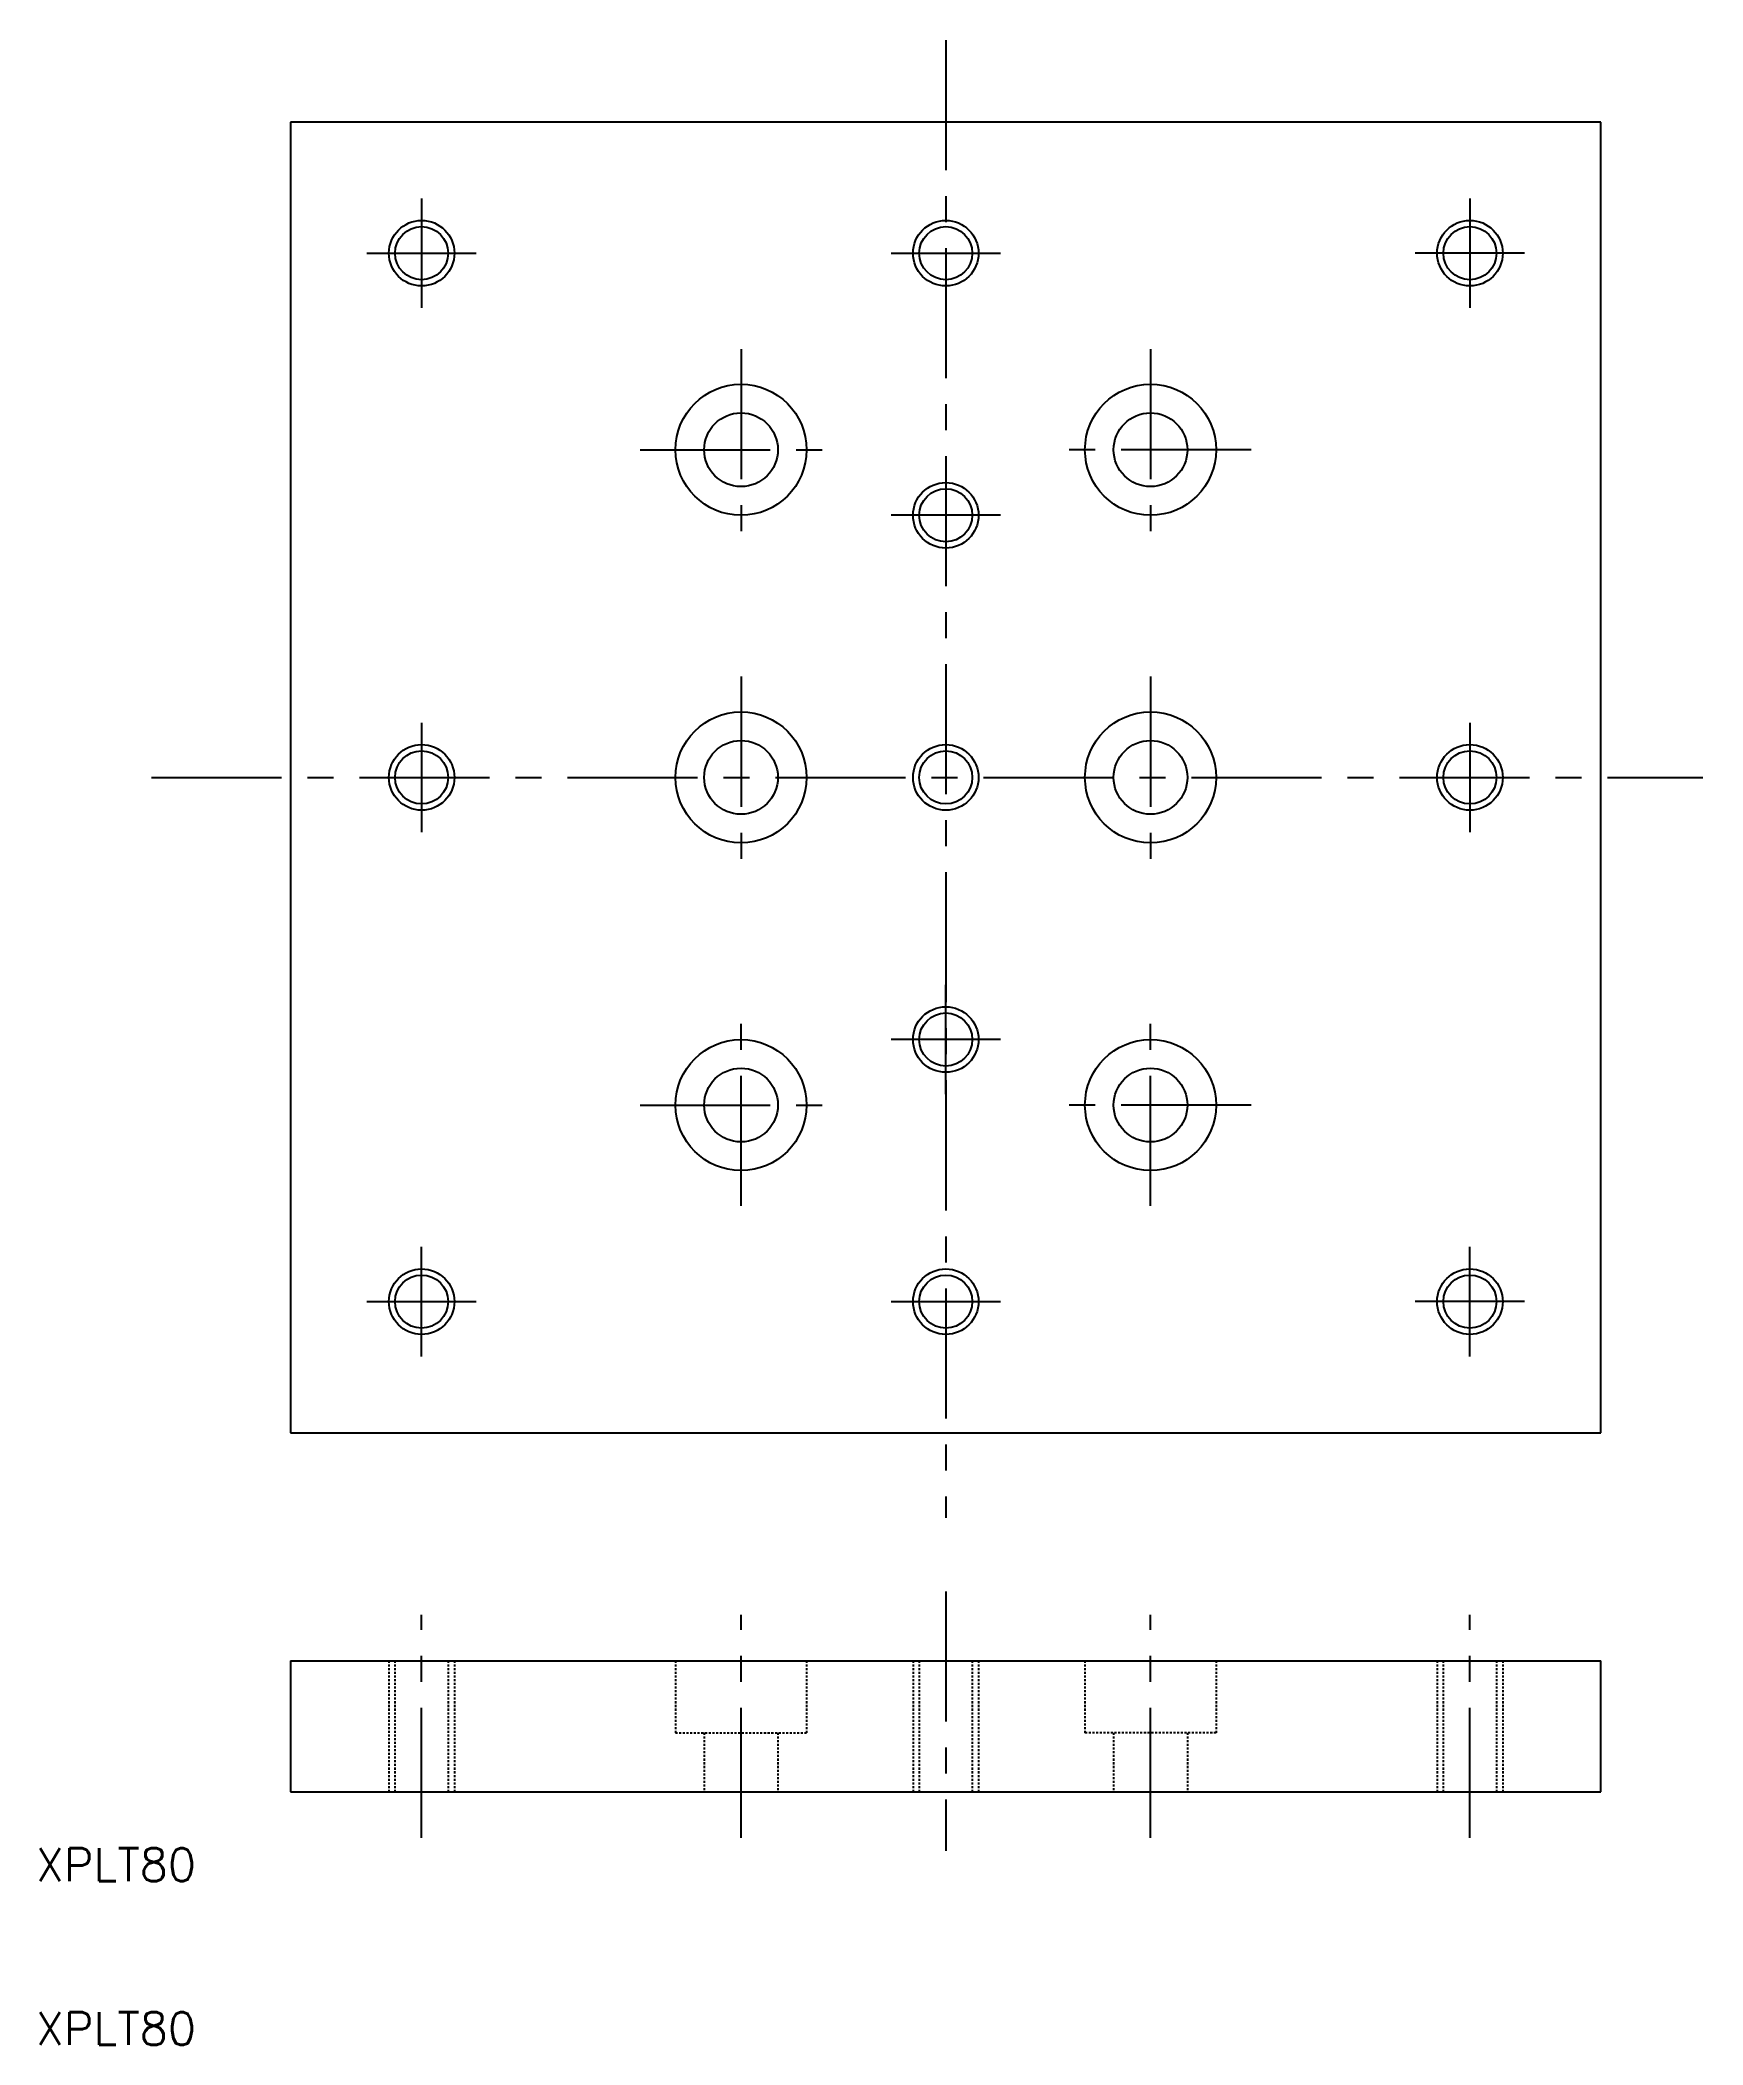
# Model space of a CAD drawing. Extents: x 10 to 112, y 10 to 132.
import ezdxf

# ---------------------------------------------------------------- set-up
doc = ezdxf.new("R2010")
doc.units = 0
doc.header["$LTSCALE"] = 0.25
doc.linetypes.add('CENTER', pattern=[50.8, 31.75, -6.35, 6.35, -6.35])
doc.linetypes.add('DASHED', pattern=[0.75, 0.5, -0.25])
doc.layers.get('0').update_dxf_attribs({"linetype": 'CONTINUOUS'})
doc.layers.add('CENTER', color=1, linetype='CENTER')
doc.styles.get("Standard").update_dxf_attribs({"font": 'txt.shx', "bigfont": 'extfont.shx'})

msp = doc.modelspace()

# ---------------------------------------------------------------- linework, layer by layer
for p, q in [((105.55, 127.37), (25.55, 127.37)), ((25.55, 127.37), (25.55, 47.37)), ((105.55, 47.37), (105.55, 127.37)), ((25.55, 47.37), (105.55, 47.37)), ((25.55, 33.45), (25.55, 25.45)), ((25.55, 33.45), (105.55, 33.45)), ((105.55, 25.45), (105.55, 33.45)), ((25.55, 25.45), (105.55, 25.45))]:
    msp.add_line(p, q)
at = {"color": 3, "linetype": 'DASHED'}
for p, q in [((31.55, 33.45), (31.55, 25.45)), ((31.92, 33.45), (31.92, 25.45)), ((35.17, 33.45), (35.17, 25.45)), ((35.55, 33.45), (35.55, 25.45)), ((49.05, 33.45), (49.05, 29.05)), ((57.05, 33.45), (57.05, 29.05)), ((63.55, 33.45), (63.55, 25.45)), ((63.92, 33.45), (63.92, 25.45)), ((67.17, 33.45), (67.17, 25.45)), ((67.55, 33.45), (67.55, 25.45)), ((74.05, 33.45), (74.05, 29.05)), ((82.05, 33.45), (82.05, 29.05)), ((95.55, 33.45), (95.55, 25.45)), ((95.92, 33.45), (95.92, 25.45)), ((99.17, 33.45), (99.17, 25.45)), ((99.55, 33.45), (99.55, 25.45)), ((49.05, 29.05), (57.05, 29.05)), ((50.8, 29.05), (50.8, 25.45)), ((55.3, 29.05), (55.3, 25.45)), ((82.05, 29.05), (74.05, 29.05)), ((75.8, 29.05), (75.8, 25.45)), ((80.3, 29.05), (80.3, 25.45))]:
    msp.add_line(p, q, dxfattribs=at)
at = {"color": 3}
for centre in [(33.55, 119.37), (65.55, 119.37), (97.55, 119.37), (65.55, 103.37), (33.55, 87.37), (65.55, 87.37), (97.55, 87.37), (65.55, 71.37), (33.55, 55.37), (65.55, 55.37), (97.55, 55.37)]:
    msp.add_circle(centre, 2, dxfattribs=at)
for centre, radius in [((33.55, 119.37), 1.62), ((65.55, 119.37), 1.62), ((97.55, 119.37), 1.62), ((53.05, 107.37), 4), ((78.05, 107.37), 4), ((53.05, 107.37), 2.25), ((78.05, 107.37), 2.25), ((65.55, 103.37), 1.62), ((53.05, 87.37), 4), ((78.05, 87.37), 4), ((53.05, 87.37), 2.25), ((78.05, 87.37), 2.25), ((33.55, 87.37), 1.62), ((65.55, 87.37), 1.62), ((97.55, 87.37), 1.62), ((65.55, 71.37), 1.62), ((53.05, 67.37), 4), ((78.05, 67.37), 4), ((53.05, 67.37), 2.25), ((78.05, 67.37), 2.25), ((33.55, 55.37), 1.62), ((65.55, 55.37), 1.62), ((97.55, 55.37), 1.62)]:
    msp.add_circle(centre, radius)
at = {"layer": 'CENTER', "color": 1, "linetype": 'CENTER'}
for p, q in [((65.55, 132.38), (65.55, 42.18)), ((33.55, 122.71), (33.55, 116.03)), ((97.55, 122.71), (97.55, 116.03)), ((30.21, 119.37), (36.89, 119.37)), ((62.21, 119.37), (68.89, 119.37)), ((100.89, 119.37), (94.21, 119.37)), ((53.05, 113.52), (53.05, 101.22)), ((78.05, 113.52), (78.05, 101.22)), ((46.9, 107.37), (59.2, 107.37)), ((65.55, 106.71), (65.55, 100.03)), ((84.2, 107.37), (71.9, 107.37)), ((68.89, 103.37), (62.21, 103.37)), ((53.05, 93.52), (53.05, 81.22)), ((78.05, 93.52), (78.05, 81.22)), ((33.55, 90.71), (33.55, 84.03)), ((97.55, 90.71), (97.55, 84.03)), ((17.05, 87.37), (111.77, 87.37)), ((65.55, 68.03), (65.55, 74.71)), ((53.05, 61.22), (53.05, 73.52)), ((78.05, 61.22), (78.05, 73.52)), ((68.89, 71.37), (62.21, 71.37)), ((46.9, 67.37), (59.2, 67.37)), ((84.2, 67.37), (71.9, 67.37)), ((33.55, 52.03), (33.55, 58.71)), ((97.55, 52.03), (97.55, 58.71)), ((30.21, 55.37), (36.89, 55.37)), ((62.21, 55.37), (68.89, 55.37)), ((100.89, 55.37), (94.21, 55.37)), ((65.55, 37.68), (65.55, 21.85)), ((33.55, 22.64), (33.55, 36.26)), ((53.05, 22.64), (53.05, 36.26)), ((78.05, 22.64), (78.05, 36.26)), ((97.55, 22.64), (97.55, 36.26))]:
    msp.add_line(p, q, dxfattribs=at)

# ---------------------------------------------------------------- texts
for p in [(10, 20), (10, 10)]:
    msp.add_text('XPLT80', height=2).set_placement(p)

doc.saveas('drawing.dxf')
